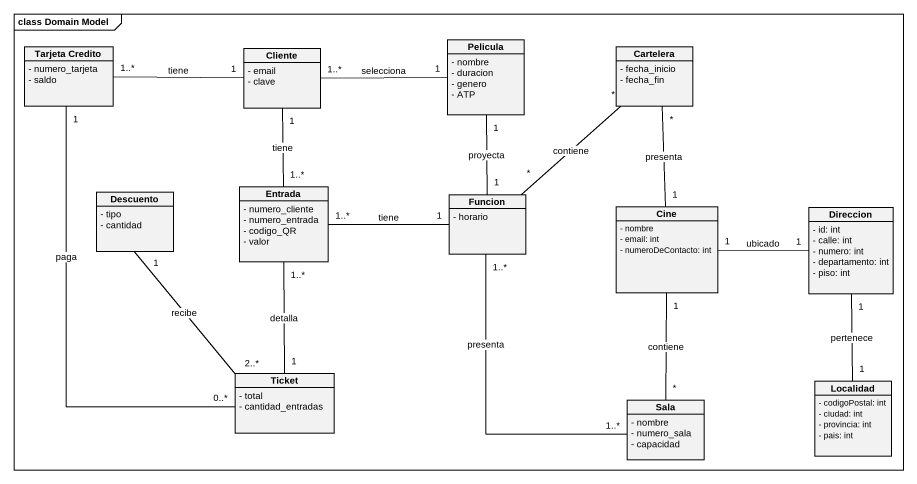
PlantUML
@startuml
mainframe class Domain Model
hide circle
hide empty members
skinparam classAttributeIconSize 0
class "Tarjeta Credito" as Tarjeta_Credito {
  - numero_tarjeta
  - saldo
}
class Cliente {
  - email
  - clave
}
class Pelicula {
  - nombre
  - duracion
  - genero
  - ATP
}
class Cartelera {
  - fecha_inicio
  - fecha_fin
}
class Descuento {
  - tipo
  - cantidad
}
class Entrada {
  - numero_cliente
  - numero_entrada
  - codigo_QR
  - valor
}
class Funcion {
  - horario
}
class Cine {
  - nombre
  - email: int
  - numeroDeContacto: int
}
class Direccion {
  - id: int
  - calle: int
  - numero: int
  - departamento: int
  - piso: int
}
class Ticket {
  - total
  - cantidad_entradas
}
class Sala {
  - nombre
  - numero_sala
  - capacidad
}
class Localidad {
  - codigoPostal: int
  - ciudad: int
  - provincia: int
  - pais: int
}
Tarjeta_Credito "1" -- "0..*" Ticket : paga
Cliente "1" -left- "1..*" Tarjeta_Credito : tiene
Cliente "1..*" -right- "1" Pelicula : selecciona
Cliente "1" -- "1..*" Entrada : tiene
Pelicula "1" -- "1" Funcion : proyecta
Cartelera "*" -- "1" Cine : presenta
Descuento "1" -- "2..*" Ticket : recibe
Entrada "1..*" -right- "1" Funcion : tiene
Entrada "1..*" -- "1" Ticket : detalla
Funcion "*" -up- "*" Cartelera : contiene
Funcion "1..*" -- "1..*" Sala : presenta
Direccion "1" -left- "1" Cine : ubicado
Sala "*" -up- "1" Cine : contiene
Localidad "1" -up- "1" Direccion : pertenece
@enduml
